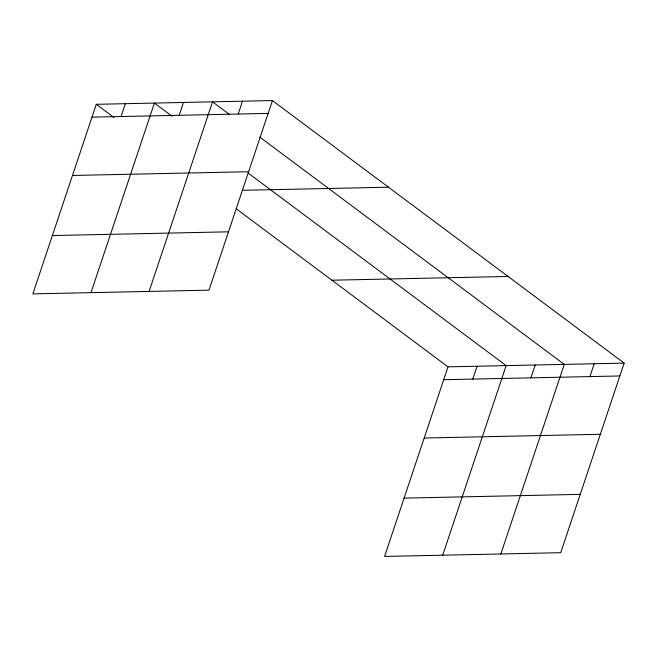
<?xml version="1.0" encoding="UTF-8"?>
<svg xmlns="http://www.w3.org/2000/svg" width="657" height="657" viewBox="0 0 657 657"><rect width="100%" height="100%" fill="white"/><g stroke="black" fill="none" stroke-linecap="round" stroke-linejoin="round"><path stroke-width="0.99" d="M272.425 100.57L96.283 104.307L32.85 293.884L208.992 290.148L272.425 100.57L624.15 363.116L560.717 552.693L384.575 556.43L448.008 366.852L624.15 363.116M121.052 116.535L125.347 103.691M90.978 292.652L154.411 103.075L172.019 116.215M179.18 115.295L183.475 102.459M149.106 291.412L212.54 101.835L229.35 114.384M238.187 114.047L242.482 101.203M472.769 379.081L477.072 366.236M442.703 555.198L506.136 365.62L248.067 172.98M530.897 377.849L535.2 365.005M500.831 553.966L564.264 364.389L259.761 137.091M589.912 376.592L594.207 363.756M91.988 117.151L268.13 113.406M72.467 175.468L248.617 171.732M242.417 190.308L388.492 187.212M52.363 235.559L228.513 231.822M331.933 280.211L508.083 276.474M443.705 379.697L619.855 375.96M424.192 438.022L600.342 434.285M404.088 498.113L580.23 494.368M96.283 104.307L113.891 117.455M236.265 208.803L448.008 366.852"/></g></svg>
